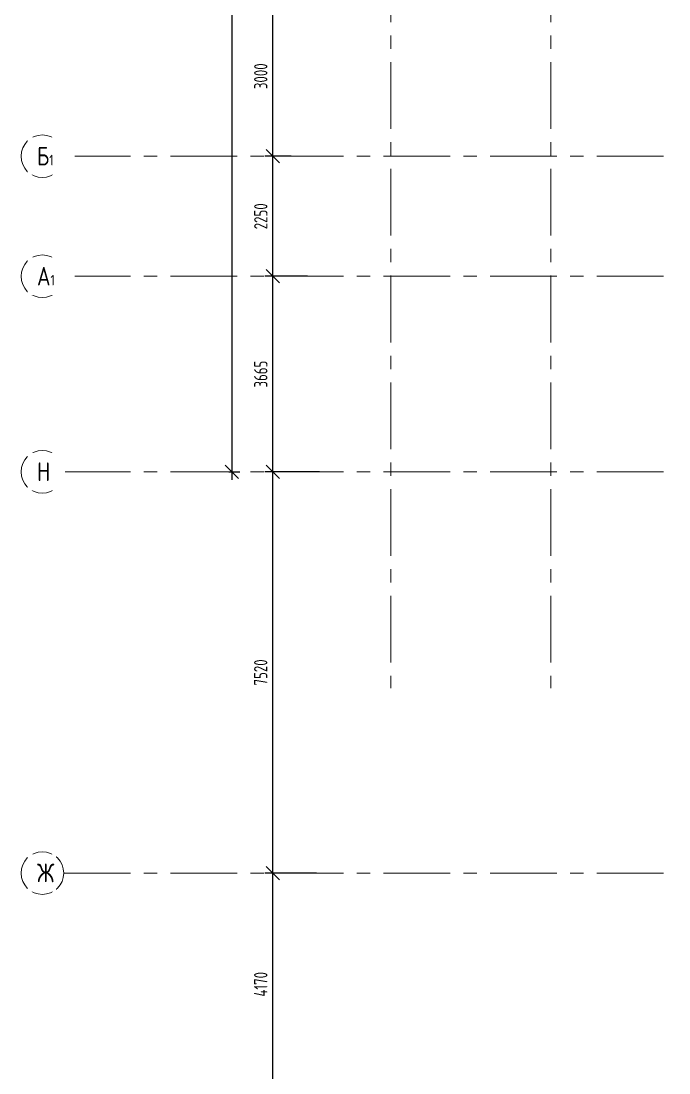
# Model space of a CAD drawing. Header units: millimetres. Extents: x -248073 to 8952771, y -150083 to 710860.
# Drawn here: x -13364 to -1213, y 256212 to 275930 of the extents above; entities that cross this region are included whole.
import ezdxf

# ---------------------------------------------------------------- set-up
doc = ezdxf.new("R2010")
doc.units = ezdxf.units.MM
doc.linetypes.add('CENTER', pattern=[2, 1.25, -0.25, 0.25, -0.25])
doc.layers.get('Defpoints').update_dxf_attribs({"color": 8})
doc.layers.add('АР_Оси', color=193, linetype='Continuous', lineweight=9)
doc.layers.add('АР_Оси размеры', color=164, linetype='Continuous', lineweight=9)
doc.styles.add('ГОСТ 2.304', font='', dxfattribs={"width": 0.7})
doc.styles.get('ГОСТ 2.304').set_extended_font_data('ISOCPEUR')
doc.dimstyles.new('СПДС', dxfattribs={"dimscale": 100, "dimtxt": 2.5, "dimasz": 2.5, "dimexe": 1.5, "dimexo": 0, "dimgap": 1, "dimtad": 1, "dimdec": 0, "dimrnd": 1, "dimtxsty": 'ГОСТ 2.304', "dimblk": 'OBLIQUE', "dimcen": 2.5, "dimdle": 1.5, "dimadec": 0, "dimazin": 2, "dimtfac": 0.75, "dimtdec": 0, "dimtmove": 1, "dimatfit": 3, "dimfxl": 1, "dimtolj": 1, "dimarcsym": 1})

# ---------------------------------------------------------------- blocks, each defined once
blk = doc.blocks.new('_Oblique')
at = {"color": 8, "linetype": 'ByBlock', "lineweight": -2}
blk.add_line((-0.5, -0.5), (0.5, 0.5), dxfattribs=at)
blk = doc.blocks.new('*D1056')
at = {"layer": 'Defpoints', "color": 0, "ltscale": 100, "transparency": 16777216}
for p in [(-8643, 259960), (-7825, 259960), (-8293, 255790)]:
    blk.add_point(p, dxfattribs=at)
at = {"layer": 'АР_Оси размеры', "color": 8, "lineweight": -2, "ltscale": 100, "transparency": 16777216}
for p, q in [((-8643, 255640), (-8643, 260110)), ((-7825, 259960), (-8793, 259960)), ((-8293, 255790), (-8793, 255790))]:
    blk.add_line(p, q, dxfattribs=at)
at = {"layer": 'АР_Оси размеры', "color": 8, "lineweight": -2, "ltscale": 100, "transparency": 16777216, "xscale": 250, "yscale": 250, "zscale": 250}
for p, rotation in [((-8643, 259960), 90), ((-8643, 255790), 270)]:
    blk.add_blockref('_Oblique', p, dxfattribs=dict(at, rotation=rotation))
at = {"layer": 'АР_Оси размеры', "color": 8, "ltscale": 100, "transparency": 16777216, "insert": (-8869, 257875), "char_height": 250, "attachment_point": 5, "rotation": 90, "style": 'ГОСТ 2.304'}
blk.add_mtext('\\A1;4170', dxfattribs=at)
blk = doc.blocks.new('*D1057')
at = {"layer": 'Defpoints', "color": 0, "ltscale": 100, "transparency": 16777216}
for p in [(-8643, 267480), (-7764, 267480), (-7825, 259960)]:
    blk.add_point(p, dxfattribs=at)
at = {"layer": 'АР_Оси размеры', "color": 8, "lineweight": -2, "ltscale": 100, "transparency": 16777216}
for p, q in [((-8643, 259810), (-8643, 267630)), ((-7764, 267480), (-8793, 267480)), ((-7825, 259960), (-8793, 259960))]:
    blk.add_line(p, q, dxfattribs=at)
at = {"layer": 'АР_Оси размеры', "color": 8, "lineweight": -2, "ltscale": 100, "transparency": 16777216, "xscale": 250, "yscale": 250, "zscale": 250}
for p, rotation in [((-8643, 267480), 90), ((-8643, 259960), 270)]:
    blk.add_blockref('_Oblique', p, dxfattribs=dict(at, rotation=rotation))
at = {"layer": 'АР_Оси размеры', "color": 8, "ltscale": 100, "transparency": 16777216, "insert": (-8869, 263720), "char_height": 250, "attachment_point": 5, "rotation": 90, "style": 'ГОСТ 2.304'}
blk.add_mtext('\\A1;7520', dxfattribs=at)
blk = doc.blocks.new('*D1058')
at = {"layer": 'Defpoints', "color": 0, "ltscale": 100, "transparency": 16777216}
for p in [(-8643, 271145), (-7994, 271145), (-7764, 267480)]:
    blk.add_point(p, dxfattribs=at)
at = {"layer": 'АР_Оси размеры', "color": 8, "lineweight": -2, "ltscale": 100, "transparency": 16777216}
for p, q in [((-7994, 271145), (-8793, 271145)), ((-8643, 267330), (-8643, 271295)), ((-7764, 267480), (-8793, 267480))]:
    blk.add_line(p, q, dxfattribs=at)
at = {"layer": 'АР_Оси размеры', "color": 8, "lineweight": -2, "ltscale": 100, "transparency": 16777216, "xscale": 250, "yscale": 250, "zscale": 250}
for p, rotation in [((-8643, 271145), 90), ((-8643, 267480), 270)]:
    blk.add_blockref('_Oblique', p, dxfattribs=dict(at, rotation=rotation))
at = {"layer": 'АР_Оси размеры', "color": 8, "ltscale": 100, "transparency": 16777216, "insert": (-8868, 269312), "char_height": 250, "attachment_point": 5, "rotation": 90, "style": 'ГОСТ 2.304'}
blk.add_mtext('\\A1;3665', dxfattribs=at)
blk = doc.blocks.new('*D1016')
at = {"layer": 'Defpoints', "color": 0, "ltscale": 100, "transparency": 16777216}
for p in [(-8643, 273395), (-8301, 273395), (-7994, 271145)]:
    blk.add_point(p, dxfattribs=at)
at = {"layer": 'АР_Оси размеры', "color": 8, "lineweight": -2, "ltscale": 100, "transparency": 16777216}
for p, q in [((-8643, 270995), (-8643, 273545)), ((-8301, 273395), (-8793, 273395)), ((-7994, 271145), (-8793, 271145))]:
    blk.add_line(p, q, dxfattribs=at)
at = {"layer": 'АР_Оси размеры', "color": 8, "lineweight": -2, "ltscale": 100, "transparency": 16777216, "xscale": 250, "yscale": 250, "zscale": 250}
for p, rotation in [((-8643, 273395), 90), ((-8643, 271145), 270)]:
    blk.add_blockref('_Oblique', p, dxfattribs=dict(at, rotation=rotation))
at = {"layer": 'АР_Оси размеры', "color": 8, "ltscale": 100, "transparency": 16777216, "insert": (-8868, 272270), "char_height": 250, "attachment_point": 5, "rotation": 90, "style": 'ГОСТ 2.304'}
blk.add_mtext('\\A1;2250', dxfattribs=at)
blk = doc.blocks.new('*D1017')
at = {"layer": 'Defpoints', "color": 0, "ltscale": 100, "transparency": 16777216}
for p in [(-8643, 276395), (-8301, 276395), (-8301, 273395)]:
    blk.add_point(p, dxfattribs=at)
at = {"layer": 'АР_Оси размеры', "color": 8, "lineweight": -2, "ltscale": 100, "transparency": 16777216}
for p, q in [((-8643, 273245), (-8643, 276545)), ((-8301, 276395), (-8793, 276395)), ((-8301, 273395), (-8793, 273395))]:
    blk.add_line(p, q, dxfattribs=at)
at = {"layer": 'АР_Оси размеры', "color": 8, "lineweight": -2, "ltscale": 100, "transparency": 16777216, "xscale": 250, "yscale": 250, "zscale": 250}
for p, rotation in [((-8643, 276395), 90), ((-8643, 273395), 270)]:
    blk.add_blockref('_Oblique', p, dxfattribs=dict(at, rotation=rotation))
at = {"layer": 'АР_Оси размеры', "color": 8, "ltscale": 100, "transparency": 16777216, "insert": (-8868, 274895), "char_height": 250, "attachment_point": 5, "rotation": 90, "style": 'ГОСТ 2.304'}
blk.add_mtext('\\A1;3000', dxfattribs=at)
blk = doc.blocks.new('*D1029')
at = {"layer": 'Defpoints', "color": 0, "ltscale": 100, "transparency": 16777216}
for p in [(-9469, 315395), (-9469, 267480), (-9413, 267480)]:
    blk.add_point(p, dxfattribs=at)
at = {"layer": 'АР_Оси размеры', "color": 8, "lineweight": -2, "ltscale": 100, "transparency": 16777216}
for p, q in [((-9413, 315545), (-9413, 267330)), ((-9469, 315395), (-9263, 315395)), ((-9469, 267480), (-9263, 267480))]:
    blk.add_line(p, q, dxfattribs=at)
at = {"layer": 'АР_Оси размеры', "color": 8, "lineweight": -2, "ltscale": 100, "transparency": 16777216, "xscale": 250, "yscale": 250, "zscale": 250}
for p, rotation in [((-9413, 315395), 90), ((-9413, 267480), 270)]:
    blk.add_blockref('_Oblique', p, dxfattribs=dict(at, rotation=rotation))
at = {"layer": 'АР_Оси размеры', "color": 8, "ltscale": 100, "transparency": 16777216, "insert": (-9640, 291438), "char_height": 250, "attachment_point": 5, "rotation": 90, "style": 'ГОСТ 2.304'}
blk.add_mtext('\\A1;47915', dxfattribs=at)

msp = doc.modelspace()

# ---------------------------------------------------------------- linework, layer by layer
at = {"layer": 'АР_Оси', "color": 8, "linetype": 'CENTER', "ltscale": 1000}
for p, q in [((-6430.06, 319157.47), (-6430.06, 263425.12)), ((-3430.06, 319157.47), (-3430.06, 263425.12)), ((-12563.76, 273395), (70614.65, 273395)), ((-12563.76, 271145), (70614.65, 271145)), ((-12563.76, 267480), (71033.41, 267480)), ((-12563.76, 259960), (71033.41, 259960))]:
    msp.add_line(p, q, dxfattribs=at)
at = {"layer": 'АР_Оси', "color": 8, "ltscale": 0.5}
for centre in [(-12963.76, 273395), (-12963.76, 271145), (-12963.76, 267480), (-12963.76, 259960)]:
    msp.add_circle(centre, 400, dxfattribs=at)

# ---------------------------------------------------------------- dimensions: what is measured, and where the dimension line sits
at = {"layer": 'АР_Оси размеры', "color": 8, "ltscale": 100}
for base, p1, p2, picture, middle in [((-9413.31, 267480), (-9469.12, 315395), (-9469.12, 267480), '*D1029', (-9639.92, 291437.5)), ((-8642.74, 276395), (-8300.81, 273395), (-8300.81, 276395), '*D1017', (-8867.74, 274895)), ((-8642.74, 273395), (-7993.88, 271145), (-8300.81, 273395), '*D1016', (-8867.74, 272270)), ((-8642.74, 271145), (-7764.02, 267480), (-7993.88, 271145), '*D1058', (-8867.74, 269312.5)), ((-8642.74, 267480), (-7824.92, 259960), (-7764.02, 267480), '*D1057', (-8869.35, 263720)), ((-8642.74, 259960), (-8292.91, 255790), (-7824.92, 259960), '*D1056', (-8869.35, 257875))]:
    dim = msp.add_linear_dim(base=base, p1=p1, p2=p2, angle=90, dimstyle='СПДС', override={"dimclrd": 8, "dimclre": 8, "dimclrt": 8}, dxfattribs=at)
    dim.commit()
    dim.dimension.update_dxf_attribs({"geometry": picture, "text_midpoint": middle})

# ---------------------------------------------------------------- next in the draw order: texts
at = {"layer": 'АР_Оси', "color": 8, "char_height": 350, "attachment_point": 1, "line_spacing_factor": 1.149209, "style": 'ГОСТ 2.304', "bg_fill": 2}
for s, insert, width in [('{\\W0.8;Б\\H0.57143x;1}', (-13063.58, 273572.78), 528.8202), ('{\\W0.8;А\\H0.57143x;1}', (-13063.58, 271322.78), 528.8202), ('{\\W0.8;Ж}', (-13063.58, 260137.78), 178.2056)]:
    msp.add_mtext(s, dxfattribs=dict(at, insert=insert, width=width))
at = {"layer": 'АР_Оси', "color": 8, "insert": (-13063.58, 267657.78), "char_height": 350, "attachment_point": 1, "line_spacing_factor": 1.149209, "style": 'ГОСТ 2.304', "bg_fill": 2}
msp.add_mtext('{\\W0.8;Н}', dxfattribs=at)

doc.saveas('drawing.dxf')
